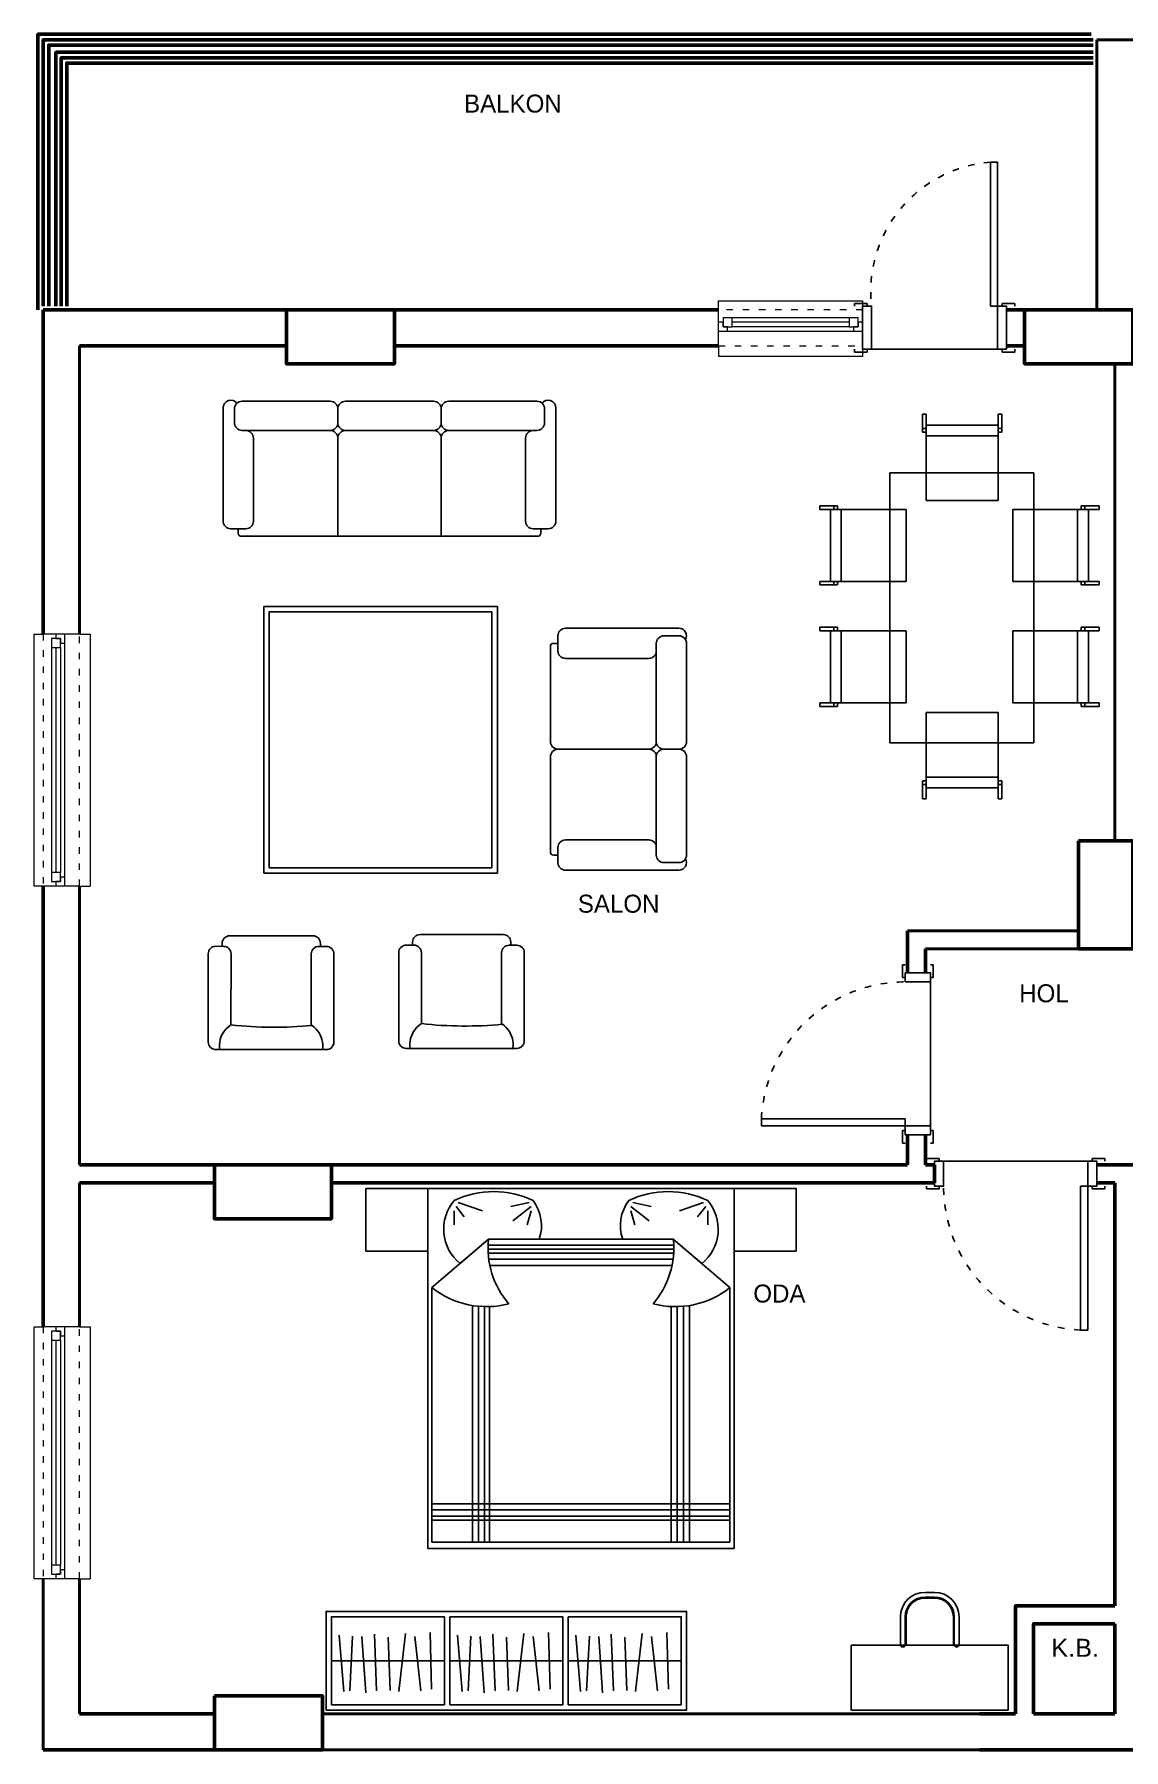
# Model space of a CAD drawing. Header units: millimetres. Extents: x 38 to 2348, y 24 to 977.
# Drawn here: x 38 to 643, y 24 to 977 of the extents above; entities that cross this region are included whole.
import ezdxf

# ---------------------------------------------------------------- set-up
doc = ezdxf.new("R2010")
doc.units = ezdxf.units.MM
doc.linetypes.add('ACAD_ISO03W100', pattern=[30, 12, -18])
for name, color, linetype, lineweight in [('1_DUVAR', 7, 'Continuous', 50), ('9_KOLON', 90, 'Continuous', 50), ('DUVAR', 7, 'Continuous', 40), ('KAPI-PEN', 155, 'Continuous', 18), ('KOLON', 40, 'Continuous', 50), ('Pencere', 150, 'Continuous', 25)]:
    doc.layers.add(name, color=color, linetype=linetype, lineweight=lineweight)
doc.layers.add('6_YAZI', color=7, linetype='Continuous')
doc.layers.add('7_TEFRİŞ', color=183, linetype='Continuous')
doc.styles.add('Annotative', font='Txt')
doc.styles.add('STANDART', font='Arial')

# ---------------------------------------------------------------- blocks, each defined once
blk = doc.blocks.new('GH')
at = {"layer": '7_TEFRİŞ'}
for p, q in [((22620.949699, 5896.221098), (22620.950248, 5958.976368)), ((22636.794873, 5951.862966), (22605.255531, 5950.995526)), ((22638.007757, 5933.640974), (22605.77529, 5937.285627)), ((22607.508258, 5942.491911), (22637.66127, 5945.789007)), ((22607.854723, 5927.740792), (22637.487836, 5928.781754)), ((22637.661056, 5921.319442), (22606.121711, 5920.104928)), ((22607.508002, 5913.163184), (22638.874069, 5915.245417)), ((22638.00749, 5903.097458), (22606.814726, 5900.494581)), ((22637.660925, 5906.394758), (22607.334671, 5907.956887)), ((22596.518788, 5896.221311), (22645.38061, 5896.220884)), ((22620.949124, 5830.465827), (22620.949673, 5893.221098)), ((22636.794298, 5886.107696), (22605.254956, 5885.240256)), ((22607.507683, 5876.73664), (22637.660695, 5880.033737)), ((22638.007182, 5867.885704), (22605.774715, 5871.530357)), ((22607.854147, 5861.985522), (22637.48726, 5863.026484)), ((22637.660481, 5855.564172), (22606.121136, 5854.349658)), ((22637.66035, 5840.639488), (22607.334095, 5842.201617)), ((22607.507426, 5847.407914), (22638.873493, 5849.490146)), ((22638.006915, 5837.342188), (22606.814151, 5834.739311)), ((22596.518186, 5827.466041), (22645.380009, 5827.465614)), ((22596.518212, 5830.466041), (22645.380035, 5830.465614)), ((22620.948548, 5764.710557), (22620.949097, 5827.465827)), ((22636.793722, 5820.352426), (22605.25438, 5819.484986)), ((22607.507108, 5810.98137), (22637.660119, 5814.278467)), ((22638.006606, 5802.130434), (22605.77414, 5805.775087)), ((22607.853572, 5796.230251), (22637.486685, 5797.271214)), ((22637.659905, 5789.808902), (22606.12056, 5788.594387)), ((22637.659775, 5774.884217), (22607.33352, 5776.446347)), ((22607.506851, 5781.652644), (22638.872918, 5783.734876)), ((22638.006339, 5771.586917), (22606.813576, 5768.984041))]:
    blk.add_line(p, q, dxfattribs=at)
at = {"layer": '7_TEFRİŞ', "flags": 128}
for points in [[(22593.518186, 5827.466067), (22593.519363, 5961.976608), (22648.381185, 5961.976128), (22648.380009, 5827.465587)], [(22596.518788, 5896.221311), (22596.519337, 5958.976582), (22645.381159, 5958.976154), (22645.38061, 5896.220884)], [(22648.38061, 5896.220858), (22648.379433, 5761.710317), (22593.517611, 5761.710797), (22593.518788, 5896.221338)], [(22596.518212, 5830.466041), (22596.518761, 5893.221311), (22645.380584, 5893.220884), (22645.380035, 5830.465614)], [(22596.518788, 5896.221311), (22645.38061, 5896.220884)], [(22645.380009, 5827.465614), (22645.379459, 5764.710343), (22596.517637, 5764.710771), (22596.518186, 5827.466041)], [(22645.380009, 5827.465614), (22596.518186, 5827.466041)]]:
    blk.add_lwpolyline(points, dxfattribs=at)
blk = doc.blocks.new('b17', base_point=(492.0583, 46.0233))
at = {"layer": '7_TEFRİŞ'}
for p, q in [((533.062794, 111.424171, -0.000006), (538.31231, 111.424171, -0.000006)), ((533.062794, 108.799413, -0.000006), (538.31231, 108.799413, -0.000006)), ((533.062794, 108.274462, -0.000006), (538.31231, 108.274462, -0.000006)), ((519.414052, 82.217887, -0.000006), (519.414052, 97.77543, -0.000006)), ((522.03881, 82.217887, -0.000006), (522.03881, 97.77543, -0.000006)), ((522.563762, 82.026882, -0.000006), (522.563762, 97.77543, -0.000006)), ((548.811342, 97.77543, -0.000006), (548.811342, 82.026882, -0.000006)), ((549.336293, 97.77543, -0.000006), (549.336293, 82.217887, -0.000006)), ((551.961051, 97.77543, -0.000006), (551.961051, 82.217887, -0.000006)), ((520.463956, 81.167984, -0.000006), (520.988907, 81.167984, -0.000006)), ((548.811342, 82.026882, -0.000006), (522.563762, 82.026882, -0.000006)), ((550.386196, 81.167984, -0.000006), (550.911148, 81.167984, -0.000006))]:
    blk.add_line(p, q, dxfattribs=at)
at = {"layer": '7_TEFRİŞ', "elevation": -0.000006, "flags": 128}
for points in [[(522.563762, 90.382908), (522.03881, 90.382908)], [(549.336293, 90.382908), (548.811342, 90.382908)]]:
    blk.add_lwpolyline(points, dxfattribs=at)
blk.add_lwpolyline([(492.058345, 82.026882), (579.316758, 82.026882), (579.316758, 46.02326), (492.058345, 46.02326)], close=True, dxfattribs=at)
at = {"layer": '7_TEFRİŞ'}
for centre, radius, start, end in [((533.062794, 97.77543, -0.000006), 13.648741, 90, 180), ((533.062794, 97.77543, -0.000006), 11.023983, 90, 180), ((533.062794, 97.77543, -0.000006), 10.499032, 90, 180), ((538.31231, 97.77543, -0.000006), 13.648741, 0, 90), ((538.31231, 97.77543, -0.000006), 11.023983, 0, 90), ((538.31231, 97.77543, -0.000006), 10.499032, 360, 90), ((520.463956, 82.217887, -0.000006), 1.049903, 180, 270), ((520.988907, 82.217887, -0.000006), 1.049903, 270, 0), ((550.386196, 82.217887, -0.000006), 1.049903, 180, 270), ((550.911148, 82.217887, -0.000006), 1.049903, 270, 0)]:
    blk.add_arc(centre, radius, start, end, dxfattribs=at)
blk = doc.blocks.new('*U27')
at = {"layer": 'KAPI-PEN', "color": 134, "linetype": 'Continuous', "lineweight": 18}
for p, q in [((0, 12.50857), (0, 18.50857)), ((0, 18.50857), (80, 18.50857)), ((80, 12.50857), (80, 18.50857)), ((5, 4.470625), (0, 4.470625)), ((2.5, -0.529375), (2.5, 1.970625)), ((2.5, 1.970625), (5, 1.970625)), ((7.5, 1.970625), (2.5, 1.970625)), ((2.5, 1.970625), (2.5, -3.029375)), ((5, 1.970625), (5, 4.470625)), ((75, 4.470625), (5, 4.470625)), ((7.5, -3.029375), (7.5, 1.970625)), ((7.5, 1.970625), (72.5, 1.970625)), ((77.5, 1.970625), (72.5, 1.970625)), ((72.5, 1.970625), (72.5, -3.029375)), ((80, 4.470625), (75, 4.470625)), ((75, 4.470625), (75, 1.970625)), ((75, 1.970625), (77.5, 1.970625)), ((77.5, 1.970625), (77.5, -0.529375)), ((77.5, -3.029375), (77.5, 1.970625)), ((0, -0.529375), (2.5, -0.529375)), ((0, -12.5), (0, -7.5)), ((2.5, -3.029375), (7.5, -3.029375)), ((7.5, -0.529375), (72.5, -0.529375)), ((7.5, -3.029375), (72.5, -3.029375)), ((72.5, -3.029375), (77.5, -3.029375)), ((77.5, -0.529375), (80, -0.529375)), ((80, -7.5), (80, -12.5)), ((80, -12.5), (0, -12.5))]:
    blk.add_line(p, q, dxfattribs=at)
at = {"layer": 'KAPI-PEN', "ltscale": 0.2}
for p, q in [((0, 12.5), (0, -7.5)), ((80, 12.5), (80, -7.5)), ((0, -7.5), (0, -7.5))]:
    blk.add_line(p, q, dxfattribs=at)
at = {"layer": 'KAPI-PEN', "color": 134, "linetype": 'ACAD_ISO03W100', "lineweight": 18, "ltscale": 0.3}
for p, q in [((80, 12.5), (0, 12.5)), ((0, -7.5), (80, -7.5))]:
    blk.add_line(p, q, dxfattribs=at)
blk = doc.blocks.new('*U6')
at = {"layer": 'KAPI-PEN', "color": 134, "linetype": 'Continuous', "lineweight": 18}
for p, q in [((0, 12.50857), (0, 18.50857)), ((0, 18.50857), (140, 18.50857)), ((140, 12.50857), (140, 18.50857)), ((5, 4.470625), (0, 4.470625)), ((2.5, -0.529375), (2.5, 1.970625)), ((2.5, 1.970625), (5, 1.970625)), ((7.5, 1.970625), (2.5, 1.970625)), ((2.5, 1.970625), (2.5, -3.029375)), ((5, 1.970625), (5, 4.470625)), ((135, 4.470625), (5, 4.470625)), ((7.5, -3.029375), (7.5, 1.970625)), ((7.5, 1.970625), (132.5, 1.970625)), ((137.5, 1.970625), (132.5, 1.970625)), ((132.5, 1.970625), (132.5, -3.029375)), ((140, 4.470625), (135, 4.470625)), ((135, 4.470625), (135, 1.970625)), ((135, 1.970625), (137.5, 1.970625)), ((137.5, 1.970625), (137.5, -0.529375)), ((137.5, -3.029375), (137.5, 1.970625)), ((0, -0.529375), (2.5, -0.529375)), ((0, -12.5), (0, -7.5)), ((2.5, -3.029375), (7.5, -3.029375)), ((7.5, -0.529375), (132.5, -0.529375)), ((7.5, -3.029375), (132.5, -3.029375)), ((132.5, -3.029375), (137.5, -3.029375)), ((137.5, -0.529375), (140, -0.529375)), ((140, -7.5), (140, -12.5)), ((140, -12.5), (0, -12.5))]:
    blk.add_line(p, q, dxfattribs=at)
at = {"layer": 'KAPI-PEN', "ltscale": 0.2}
for p, q in [((0, 12.5), (0, -7.5)), ((140, 12.5), (140, -7.5)), ((0, -7.5), (0, -7.5))]:
    blk.add_line(p, q, dxfattribs=at)
at = {"layer": 'KAPI-PEN', "color": 134, "linetype": 'ACAD_ISO03W100', "lineweight": 18, "ltscale": 0.3}
for p, q in [((140, 12.5), (0, 12.5)), ((0, -7.5), (140, -7.5))]:
    blk.add_line(p, q, dxfattribs=at)
blk = doc.blocks.new('*U26')
at = {"layer": 'Pencere', "lineweight": 25, "ltscale": 5}
for p, q in [((-9, 7), (-9, 86.899937)), ((-5, 86.899937), (-9, 86.899937)), ((-5, 7), (-5, 86.899937)), ((-94.5, 7), (-94.5, 8.5)), ((-94.5, 8.5), (-87.5, 8.5)), ((-87.5, 8.5), (-87.5, 7)), ((-5, 7), (-9, 7)), ((-2.5, 7), (-2.5, 8.5)), ((-2.5, 8.5), (4.5, 8.5)), ((4.5, 8.5), (4.5, 7)), ((-94.5, -7), (-94.5, -8.5)), ((-94.5, -8.5), (-87.5, -8.5)), ((-87.5, -8.5), (-87.5, -7)), ((-5, -7), (-85, -7)), ((-2.5, -7), (-2.5, -8.5)), ((-2.5, -8.5), (4.5, -8.5)), ((4.5, -8.5), (4.5, -7))]:
    blk.add_line(p, q, dxfattribs=at)
at = {"layer": 'Pencere', "lineweight": 25, "ltscale": 5, "flags": 128}
for points in [[(-85, -7), (-85, 7), (-90, 7), (-90, -7), (-85, -7)], [(0, -7), (0, 7), (-5, 7), (-5, -7), (0, -7)]]:
    blk.add_lwpolyline(points, dxfattribs=at)
at = {"layer": 'Pencere', "linetype": 'ACAD_ISO03W100', "lineweight": 25, "ltscale": 0.3}
blk.add_arc((-5, 7), 80, 92.865984, 180, dxfattribs=at)
blk = doc.blocks.new('*U25')
at = {"layer": 'Pencere', "lineweight": 25, "ltscale": 5}
for p, q in [((-9, 7), (-9, 86.899937)), ((-5, 86.899937), (-9, 86.899937)), ((-5, 7), (-5, 86.899937)), ((-84.5, 7), (-84.5, 8.5)), ((-84.5, 8.5), (-77.5, 8.5)), ((-77.5, 8.5), (-77.5, 7)), ((-5, 7), (-9, 7)), ((-2.5, 7), (-2.5, 8.5)), ((-2.5, 8.5), (4.5, 8.5)), ((4.5, 8.5), (4.5, 7)), ((-84.5, -17), (-84.5, -18.5)), ((-84.5, -18.5), (-77.5, -18.5)), ((-77.5, -18.5), (-77.5, -17)), ((-5, -17), (-75, -17)), ((-2.5, -17), (-2.5, -18.5)), ((-2.5, -18.5), (4.5, -18.5)), ((4.5, -18.5), (4.5, -17))]:
    blk.add_line(p, q, dxfattribs=at)
at = {"layer": 'Pencere', "lineweight": 25, "ltscale": 5, "flags": 128}
for points in [[(-75, -17), (-75, 7), (-80, 7), (-80, -17), (-75, -17)], [(0, -17), (0, 7), (-5, 7), (-5, -17), (0, -17)]]:
    blk.add_lwpolyline(points, dxfattribs=at)
at = {"layer": 'Pencere', "linetype": 'ACAD_ISO03W100', "lineweight": 25, "ltscale": 0.3}
blk.add_arc((-3.520318, 15.164474), 71.944448, 94.36819, 186.516136, dxfattribs=at)
blk = doc.blocks.new('3R4R')
at = {"layer": '7_TEFRİŞ'}
for p, q in [((32828.807391, 29859.020753), (32710.606365, 29859.020753)), ((32710.606365, 29859.020753), (32710.606365, 29659.024261)), ((32818.807391, 29859.020753), (32880.608417, 29859.020753)), ((32880.608417, 29859.020753), (32880.608417, 29659.024261)), ((32726.343266, 29848.897409), (32730.839524, 29843.273329)), ((32727.467332, 29851.147041), (32740.956103, 29846.647776)), ((32766.802095, 29851.147041), (32756.685516, 29848.897409)), ((32767.926161, 29848.897409), (32757.809581, 29841.023697)), ((32823.288621, 29848.897409), (32833.405201, 29841.023697)), ((32824.412686, 29851.147041), (32834.529266, 29848.897409)), ((32863.74745, 29851.147041), (32850.258679, 29846.647776)), ((32864.871515, 29848.897409), (32860.375258, 29843.273329)), ((32725.219201, 29846.647776), (32725.219201, 29838.774064)), ((32767.926161, 29846.647776), (32765.67803, 29838.774064)), ((32823.288621, 29846.647776), (32825.536751, 29838.774064)), ((32865.99558, 29846.647776), (32865.99558, 29838.774064)), ((32744.328295, 29830.900352), (32712.854495, 29803.904765)), ((32744.328295, 29830.900352), (32828.591976, 29830.900352)), ((32818.591976, 29830.900352), (32846.886487, 29830.900352)), ((32846.886487, 29830.900352), (32878.360287, 29803.904765)), ((32744.03229, 29825.276273), (32828.591976, 29825.276273)), ((32744.069047, 29827.525905), (32828.591976, 29827.525905)), ((32744.103981, 29823.02664), (32828.591976, 29823.02664)), ((32744.416168, 29819.652193), (32828.591976, 29819.652193)), ((32847.145734, 29827.525905), (32818.591976, 29827.525905)), ((32847.182492, 29825.276273), (32818.591976, 29825.276273)), ((32847.110801, 29823.02664), (32818.591976, 29823.02664)), ((32846.798614, 29819.652193), (32818.591976, 29819.652193)), ((32744.978697, 29816.277742), (32828.591976, 29816.277742)), ((32846.236085, 29816.277742), (32818.591976, 29816.277742)), ((32712.854495, 29803.904765), (32712.854495, 29662.398708)), ((32878.360287, 29803.904765), (32878.360287, 29662.398708)), ((32878.360287, 29662.398708), (32878.360287, 29803.904765)), ((32735.335781, 29793.951722), (32735.335781, 29662.398708)), ((32738.707973, 29793.520586), (32738.707973, 29662.398708)), ((32742.080168, 29793.325888), (32742.080168, 29662.398708)), ((32744.790377, 29793.325888), (32744.790377, 29662.398708)), ((32845.762421, 29793.364791), (32845.762421, 29662.398708)), ((32849.134613, 29793.325888), (32849.134613, 29662.398708)), ((32852.506809, 29793.520586), (32852.506809, 29662.398708)), ((32855.879001, 29793.951722), (32855.879001, 29662.398708)), ((32712.854495, 29683.770216), (32828.591976, 29683.770216)), ((32712.854495, 29680.395765), (32828.591976, 29680.395765)), ((32712.854495, 29677.021318), (32828.591976, 29677.021318)), ((32878.360287, 29683.770216), (32818.591976, 29683.770216)), ((32878.360287, 29680.395765), (32818.591976, 29680.395765)), ((32878.360287, 29677.021318), (32818.591976, 29677.021318)), ((32712.854495, 29674.771685), (32828.591976, 29674.771685)), ((32878.360287, 29674.771685), (32818.591976, 29674.771685)), ((32710.606365, 29659.024261), (32828.807391, 29659.024261)), ((32712.854495, 29662.398708), (32828.591976, 29662.398708)), ((32878.360287, 29662.398708), (32752.854495, 29662.398708)), ((32878.360287, 29662.398708), (32818.591976, 29662.398708)), ((32880.608417, 29659.024261), (32818.807391, 29659.024261))]:
    blk.add_line(p, q, dxfattribs=at)
at = {"layer": '7_TEFRİŞ', "flags": 128}
for points in [[(32676.16184, 29859.020753), (32710.606365, 29859.020753), (32710.606365, 29824.182679), (32676.16184, 29824.182679)], [(32880.608417, 29859.020753), (32915.052941, 29859.020753), (32915.052941, 29824.182679), (32880.608417, 29824.182679)]]:
    blk.add_lwpolyline(points, close=True, dxfattribs=at)
for points in [[(32772.422418, 29830.900352), (32744.328295, 29830.900352), (32728.476989, 29817.304431, -0.421847), (32725.219201, 29852.27186, -0.227777), (32769.050226, 29852.27186, -0.250479)], [(32818.792364, 29830.900352), (32846.886487, 29830.900352), (32862.737792, 29817.304431, 0.421847), (32865.99558, 29852.27186, 0.227777), (32822.164556, 29852.27186, 0.250479)]]:
    blk.add_lwpolyline(points, format="xyb", close=True, dxfattribs=at)
at = {"layer": '7_TEFRİŞ'}
for centre, radius, start, end in [((32790.728242, 29825.638413), 46.697356, 173.530071, 221.156178), ((32800.48654, 29825.638413), 46.697356, 318.843822, 6.469929), ((32743.203915, 29842.089908), 48.776967, 231.522444, 284.684799), ((32848.010867, 29842.089908), 48.776967, 255.315201, 308.477556)]:
    blk.add_arc(centre, radius, start, end, dxfattribs=at)
blk = doc.blocks.new('ımasa')
at = {"layer": '7_TEFRİŞ'}
for p, q in [((22616.977771, 5631.319269), (22616.97777, 5621.36217)), ((22618.977771, 5631.319269), (22616.977771, 5631.319269)), ((22618.97777, 5623.362171), (22616.977771, 5623.362171)), ((22618.97777, 5625.362169), (22618.977771, 5631.319269)), ((22618.97777, 5625.362169), (22618.97777, 5583.362171)), ((22658.977772, 5625.362169), (22618.97777, 5625.362169)), ((22618.97777, 5621.36217), (22618.97777, 5623.362171)), ((22658.977769, 5631.319269), (22658.977769, 5625.362169)), ((22660.97777, 5631.319269), (22658.977769, 5631.319269)), ((22660.97777, 5623.362171), (22658.977769, 5623.362171)), ((22658.977769, 5623.362171), (22658.977769, 5621.36217)), ((22658.977772, 5583.362171), (22658.977772, 5625.362169)), ((22660.97777, 5621.36217), (22660.97777, 5631.319269)), ((22616.97777, 5621.36217), (22618.97777, 5621.36217)), ((22618.97777, 5619.362169), (22658.977772, 5619.362169)), ((22658.977769, 5621.36217), (22660.97777, 5621.36217)), ((22679.198008, 5598.815411), (22599.198008, 5598.815411)), ((22599.198008, 5598.815411), (22599.198008, 5448.815411)), ((22679.198008, 5448.815411), (22679.198008, 5598.815411)), ((22562.886879, 5580.503722), (22572.843978, 5580.503723)), ((22562.886879, 5578.503723), (22562.886879, 5580.503723)), ((22568.843978, 5578.503723), (22562.886879, 5578.503723)), ((22568.843978, 5578.503723), (22610.843977, 5578.503723)), ((22568.843978, 5538.503721), (22568.843978, 5578.503723)), ((22570.843977, 5578.503723), (22570.843977, 5580.503723)), ((22572.843978, 5578.503723), (22570.843977, 5578.503723)), ((22572.843978, 5580.503723), (22572.843978, 5578.503723)), ((22574.843979, 5578.503723), (22574.843979, 5538.503721)), ((22610.843977, 5578.503723), (22610.843977, 5538.503721)), ((22618.97777, 5583.362171), (22658.977772, 5583.362171)), ((22670.116393, 5578.503723), (22670.116392, 5538.503721)), ((22712.116391, 5578.503723), (22670.116393, 5578.503723)), ((22706.116391, 5578.503723), (22706.116391, 5538.503721)), ((22708.116392, 5580.503723), (22708.116392, 5578.503723)), ((22718.073491, 5580.503722), (22708.116392, 5580.503723)), ((22708.116392, 5578.503723), (22710.116393, 5578.503723)), ((22710.116393, 5578.503723), (22710.116393, 5580.503723)), ((22712.116391, 5578.503723), (22718.073491, 5578.503723)), ((22712.116391, 5538.503721), (22712.116391, 5578.503723)), ((22718.073491, 5578.503723), (22718.073491, 5580.503723)), ((22562.886879, 5538.503724), (22568.843978, 5538.503724)), ((22562.886879, 5536.503723), (22562.886879, 5538.503724)), ((22610.843977, 5538.503721), (22568.843978, 5538.503721)), ((22570.843977, 5536.503723), (22570.843977, 5538.503724)), ((22570.843977, 5538.503724), (22572.843978, 5538.503724)), ((22572.843978, 5538.503724), (22572.843978, 5536.503723)), ((22670.116392, 5538.503721), (22712.116391, 5538.503721)), ((22708.116392, 5538.503724), (22708.116392, 5536.503723)), ((22710.116393, 5538.503724), (22708.116392, 5538.503724)), ((22710.116393, 5536.503723), (22710.116393, 5538.503724)), ((22718.073491, 5538.503724), (22712.116391, 5538.503724)), ((22718.073491, 5536.503723), (22718.073491, 5538.503724)), ((22572.843978, 5536.503723), (22562.886879, 5536.503723)), ((22708.116392, 5536.503723), (22718.073491, 5536.503723)), ((22572.843977, 5512.988629), (22562.886878, 5512.988629)), ((22562.886878, 5512.988629), (22562.886878, 5510.988628)), ((22562.886878, 5510.988628), (22568.843978, 5510.988628)), ((22610.843977, 5510.988631), (22568.843978, 5510.988631)), ((22568.843978, 5510.988631), (22568.843978, 5470.988629)), ((22570.843976, 5512.988629), (22570.843976, 5510.988628)), ((22570.843976, 5510.988628), (22572.843977, 5510.988628)), ((22572.843977, 5510.988628), (22572.843977, 5512.988629)), ((22574.843978, 5470.988629), (22574.843978, 5510.988631)), ((22610.843976, 5470.988629), (22610.843977, 5510.988631)), ((22670.116392, 5470.988629), (22670.116392, 5510.988631)), ((22670.116392, 5510.988631), (22712.11639, 5510.988631)), ((22706.11639, 5470.988629), (22706.11639, 5510.988631)), ((22708.116391, 5510.988628), (22708.116391, 5512.988629)), ((22708.116391, 5512.988629), (22718.07349, 5512.988629)), ((22710.116392, 5510.988628), (22708.116391, 5510.988628)), ((22710.116392, 5512.988629), (22710.116392, 5510.988628)), ((22712.11639, 5510.988631), (22712.11639, 5470.988629)), ((22718.07349, 5510.988628), (22712.11639, 5510.988628)), ((22718.07349, 5512.988629), (22718.07349, 5510.988628)), ((22568.843978, 5470.988629), (22562.886878, 5470.988629)), ((22562.886878, 5470.988629), (22562.886878, 5468.988629)), ((22568.843978, 5470.988629), (22610.843976, 5470.988629)), ((22572.843977, 5470.988629), (22570.843976, 5470.988629)), ((22570.843976, 5470.988629), (22570.843976, 5468.988629)), ((22572.843977, 5468.988629), (22572.843977, 5470.988629)), ((22712.11639, 5470.988629), (22670.116392, 5470.988629)), ((22708.116391, 5468.988629), (22708.116391, 5470.988629)), ((22708.116391, 5470.988629), (22710.116392, 5470.988629)), ((22710.116392, 5470.988629), (22710.116392, 5468.988629)), ((22712.11639, 5470.988629), (22718.07349, 5470.988629)), ((22718.07349, 5470.988629), (22718.07349, 5468.988629)), ((22562.886878, 5468.98863), (22572.843977, 5468.988629)), ((22618.97777, 5465.72983), (22658.977772, 5465.729831)), ((22618.97777, 5423.729832), (22618.97777, 5465.72983)), ((22658.977772, 5465.729831), (22658.977772, 5423.729832)), ((22718.07349, 5468.98863), (22708.116391, 5468.988629)), ((22599.198008, 5448.815411), (22679.198008, 5448.815411)), ((22616.97777, 5427.729831), (22618.97777, 5427.729831)), ((22616.977771, 5417.772732), (22616.97777, 5427.729831)), ((22618.97777, 5425.72983), (22616.97777, 5425.72983)), ((22618.97777, 5429.729832), (22658.977772, 5429.729832)), ((22618.97777, 5427.729831), (22618.97777, 5425.72983)), ((22618.97777, 5423.729832), (22618.97777, 5417.772732)), ((22658.977772, 5423.729832), (22618.97777, 5423.729832)), ((22658.977769, 5427.729831), (22660.97777, 5427.729831)), ((22658.977769, 5425.72983), (22658.977769, 5427.729831)), ((22660.97777, 5425.72983), (22658.977769, 5425.72983)), ((22658.977769, 5417.772732), (22658.977769, 5423.729832)), ((22660.97777, 5427.729831), (22660.97777, 5417.772732)), ((22618.97777, 5417.772732), (22616.97777, 5417.772732)), ((22660.97777, 5417.772732), (22658.977769, 5417.772732))]:
    blk.add_line(p, q, dxfattribs=at)
blk = doc.blocks.new('SDFGBHNJ')
at = {"layer": '7_TEFRİŞ'}
for p, q in [((-42958.934588, 12389.475962), (-42958.934588, 12379.475962)), ((-42953.934588, 12379.475962), (-42953.934588, 12389.475962)), ((-42948.934588, 12394.475962), (-42883.934588, 12394.475962)), ((-42878.934588, 12379.475962), (-42878.934588, 12389.475962)), ((-42878.934588, 12379.475962), (-42878.934588, 12389.475962)), ((-42808.934588, 12394.475962), (-42873.934588, 12394.475962)), ((-42803.934588, 12379.475962), (-42803.934588, 12389.475962)), ((-42798.934588, 12389.475962), (-42798.934588, 12379.475962)), ((-42958.934588, 12379.475962), (-42958.934588, 12314.475962)), ((-42798.934588, 12379.475962), (-42798.934588, 12314.475962)), ((-42948.934588, 12374.475962), (-42943.934588, 12374.475962)), ((-42943.934588, 12374.475962), (-42888.934588, 12374.475962)), ((-42938.934588, 12369.475962), (-42938.934588, 12314.475962)), ((-42888.934588, 12374.475962), (-42883.934588, 12374.475962)), ((-42878.934588, 12369.475962), (-42878.934588, 12309.475962)), ((-42868.934588, 12374.475962), (-42873.934588, 12374.475962)), ((-42808.934588, 12374.475962), (-42868.934588, 12374.475962)), ((-42818.934588, 12369.475962), (-42818.934588, 12314.475962)), ((-42953.934588, 12309.475962), (-42943.934588, 12309.475962)), ((-42948.934588, 12309.475962), (-42948.934588, 12306.475962)), ((-42946.934588, 12304.475962), (-42883.934588, 12304.475962)), ((-42810.934588, 12304.475962), (-42873.934588, 12304.475962)), ((-42803.934588, 12309.475962), (-42813.934588, 12309.475962)), ((-42808.934588, 12309.475962), (-42808.934588, 12306.475962))]:
    blk.add_line(p, q, dxfattribs=at)
for centre, radius, start, end in [((-42953.934588, 12389.475962), 5, 60, 180), ((-42948.934588, 12389.475962), 5, 90, 180), ((-42883.934588, 12389.475962), 5, 0, 90), ((-42873.934588, 12389.475962), 5, 90, 180), ((-42808.934588, 12389.475962), 5, 0, 90), ((-42803.934588, 12389.475962), 5, 0, 120), ((-42948.934588, 12379.475962), 5, 180, 270), ((-42883.934588, 12379.475962), 5, 270, 0), ((-42873.934588, 12379.475962), 5, 180, 270), ((-42808.934588, 12379.475962), 5, 270, 0), ((-42943.934588, 12369.475962), 5, 0, 90), ((-42883.934588, 12369.475962), 5, 0, 90), ((-42873.934588, 12369.475962), 5, 90, 180), ((-42813.934588, 12369.475962), 5, 90, 180), ((-42953.934588, 12314.475962), 5, 180, 270), ((-42943.934588, 12314.475962), 5, 270, 0), ((-42813.934588, 12314.475962), 5, 180, 270), ((-42803.934588, 12314.475962), 5, 270, 0), ((-42946.934588, 12306.475962), 2, 180, 270), ((-42883.934588, 12309.475962), 5, 270, 0), ((-42873.934588, 12309.475962), 5, 180, 270), ((-42810.934588, 12306.475962), 2, 270, 0)]:
    blk.add_arc(centre, radius, start, end, dxfattribs=at)
blk = doc.blocks.new('DFGB')
at = {"layer": '7_TEFRİŞ'}
for p, q in [((-42947.636774, 12604.821235), (-42889.303441, 12604.821235)), ((-42879.303441, 12604.821235), (-42820.970107, 12604.821235)), ((-42810.970107, 12604.821235), (-42752.636774, 12604.821235)), ((-42960.136774, 12600.491108), (-42960.136774, 12590.491108)), ((-42952.636774, 12599.821235), (-42952.636774, 12590.491108)), ((-42884.303441, 12590.491108), (-42884.303441, 12599.821235)), ((-42815.970107, 12590.491108), (-42815.970107, 12599.821235)), ((-42747.636774, 12599.821235), (-42747.636774, 12590.491108)), ((-42740.136774, 12600.491108), (-42740.136774, 12590.491108)), ((-42960.136774, 12590.491108), (-42960.136774, 12525.491108)), ((-42947.636774, 12585.491108), (-42889.303441, 12585.491108)), ((-42879.303441, 12585.491108), (-42820.970107, 12585.491108)), ((-42810.970107, 12585.491108), (-42752.636774, 12585.491108)), ((-42740.136774, 12590.491108), (-42740.136774, 12525.491108)), ((-42940.136774, 12580.491108), (-42940.136774, 12525.491108)), ((-42884.303441, 12580.491108), (-42884.303441, 12515.491108)), ((-42815.970107, 12580.491108), (-42815.970107, 12515.491108)), ((-42760.136774, 12580.491108), (-42760.136774, 12525.491108)), ((-42955.136774, 12520.491108), (-42945.136774, 12520.491108)), ((-42950.136774, 12520.491108), (-42950.136774, 12517.491108)), ((-42948.136774, 12515.491108), (-42752.136774, 12515.491108)), ((-42745.136774, 12520.491108), (-42755.136774, 12520.491108)), ((-42750.136774, 12520.491108), (-42750.136774, 12517.491108))]:
    blk.add_line(p, q, dxfattribs=at)
for centre, radius, start, end in [((-42955.136774, 12600.491108), 5, 36.046426, 180), ((-42947.636774, 12599.821235), 5, 90, 180), ((-42889.303441, 12599.821235), 5, 0, 90), ((-42879.303441, 12599.821235), 5, 90, 180), ((-42820.970107, 12599.821235), 5, 0, 90), ((-42810.970107, 12599.821235), 5, 90, 180), ((-42752.636774, 12599.821235), 5, 0, 90), ((-42745.136774, 12600.491108), 5, 0, 143.953574), ((-42947.636774, 12590.491108), 5, 180, 270), ((-42945.136774, 12580.491108), 5, 0, 90), ((-42889.303441, 12590.491108), 5, 270, 0), ((-42889.303441, 12580.491108), 5, 0, 90), ((-42879.303441, 12590.491108), 5, 180, 270), ((-42879.303441, 12580.491108), 5, 90, 180), ((-42820.970107, 12590.491108), 5, 270, 0), ((-42820.970107, 12580.491108), 5, 0, 90), ((-42810.970107, 12590.491108), 5, 180, 270), ((-42810.970107, 12580.491108), 5, 90, 180), ((-42755.136774, 12580.491108), 5, 90, 180), ((-42752.636774, 12590.491108), 5, 270, 0), ((-42955.136774, 12525.491108), 5, 180, 270), ((-42945.136774, 12525.491108), 5, 270, 0), ((-42755.136774, 12525.491108), 5, 180, 270), ((-42745.136774, 12525.491108), 5, 270, 0), ((-42948.136774, 12517.491108), 2, 180, 270), ((-42752.136774, 12517.491108), 2, 270, 0)]:
    blk.add_arc(centre, radius, start, end, dxfattribs=at)
blk = doc.blocks.new('RTYUJ')
at = {"layer": '7_TEFRİŞ'}
for p, q in [((-42562.679194, 12504.026902), (-42635.972116, 12503.991268)), ((-42633.456037, 12503.992079), (-42633.581407, 12502.355412)), ((-42565.420448, 12503.972201), (-42565.295079, 12502.335533)), ((-42640.951183, 12440.715721), (-42640.970503, 12498.989656)), ((-42633.581407, 12502.355412), (-42633.565267, 12500.705137)), ((-42633.565267, 12500.705137), (-42633.399712, 12499.060286)), ((-42633.399712, 12499.060286), (-42633.076838, 12497.439889)), ((-42633.076838, 12497.439889), (-42632.58874, 12495.862977)), ((-42632.58874, 12495.862977), (-42631.931463, 12494.347198)), ((-42631.931463, 12494.347198), (-42631.117108, 12492.904584)), ((-42631.117108, 12492.904584), (-42630.161857, 12491.54574)), ((-42630.161857, 12491.54574), (-42629.081895, 12490.281269)), ((-42568.714628, 12491.525861), (-42569.794591, 12490.26139)), ((-42567.759378, 12492.884706), (-42568.714628, 12491.525861)), ((-42566.945022, 12494.32732), (-42567.759378, 12492.884706)), ((-42566.287745, 12495.843098), (-42566.945022, 12494.32732)), ((-42565.799647, 12497.420011), (-42566.287745, 12495.843098)), ((-42565.476773, 12499.040408), (-42565.799647, 12497.420011)), ((-42565.311219, 12500.685259), (-42565.476773, 12499.040408)), ((-42565.295079, 12502.335533), (-42565.311219, 12500.685259)), ((-42557.899539, 12440.760326), (-42557.91886, 12499.034261)), ((-42629.081895, 12490.281269), (-42627.893402, 12489.121774)), ((-42627.893402, 12489.121774), (-42626.612562, 12488.077862)), ((-42626.612562, 12488.077862), (-42625.966892, 12487.640207)), ((-42625.951184, 12440.723782), (-42625.966892, 12487.640207)), ((-42572.899538, 12440.752266), (-42572.966863, 12487.771805)), ((-42570.983083, 12489.101896), (-42572.263923, 12488.057983)), ((-42569.794591, 12490.26139), (-42570.983083, 12489.101896)), ((-42635.949571, 12435.717334), (-42630.949572, 12435.72217)), ((-42631.791713, 12435.718674), (-42631.789456, 12433.718675)), ((-42562.897927, 12435.758715), (-42568.077458, 12435.757045)), ((-42566.859597, 12435.718674), (-42566.861854, 12433.718675)), ((-42626.787844, 12428.720287), (-42571.863466, 12428.720287))]:
    blk.add_line(p, q, dxfattribs=at)
for centre, radius, start, end in [((-42635.970504, 12498.991268), 5, 90.018473, 180.018473), ((-42562.91886, 12499.032649), 5, 0.018473, 90.018473), ((-42597.086013, 12226.980609), 262.254707, 84.568894, 96.322539), ((-42635.951183, 12440.717333), 5, 180.018473, 270.018473), ((-42630.951184, 12440.72217), 5, 270.018473, 0.018473), ((-42567.899538, 12440.753878), 5, 180.018473, 270.018473), ((-42562.899539, 12440.758714), 5, 270.018473, 0.018473), ((-42626.789456, 12433.720287), 5, 180.018473, 270.018473), ((-42571.861854, 12433.720287), 5, 269.981527, 359.981527)]:
    blk.add_arc(centre, radius, start, end, dxfattribs=at)

msp = doc.modelspace()

# ---------------------------------------------------------------- linework, layer by layer
at = {"layer": '1_DUVAR'}
for p, q in [((43.401802, 824.02326), (178.401802, 824.02326)), ((43.401802, 643.817667), (43.401802, 824.02326)), ((418.401802, 824.02326), (198.401802, 824.02326)), ((618.401802, 824.02326), (578.401802, 824.02326)), ((178.401802, 804.02326), (63.401802, 804.02326)), ((418.401802, 804.02326), (238.401802, 804.02326)), ((588.401802, 804.02326), (578.401802, 804.02326)), ((523.401888, 455.568963), (523.401888, 479.022699)), ((533.401888, 455.568963), (533.401888, 469.022699)), ((523.401888, 349.022699), (523.401888, 365.568963)), ((533.401888, 349.022699), (533.401888, 365.568963)), ((138.40187, 349.022699), (63.401802, 349.022699)), ((523.401888, 349.022699), (203.401927, 349.022699)), ((513.401888, 349.022699), (443.401888, 349.022699)), ((538.401888, 349.022699), (533.401888, 349.022699)), ((538.401888, 339.022699), (538.401888, 349.022699)), ((654.644157, 349.022699), (628.401888, 349.022699)), ((654.644157, 349.022699), (628.401888, 349.022699)), ((138.40187, 339.022698), (63.401802, 339.022698)), ((538.401888, 339.022699), (203.401927, 339.022698)), ((628.401802, 339.022699), (638.401802, 339.022699)), ((638.401802, 339.022699), (638.401802, 104.02326)), ((638.401802, 94.02326), (638.401802, 44.02326)), ((138.40187, 44.023131), (63.401802, 44.023131)), ((563.400227, 44.02326), (583.401651, 44.02326)), ((593.401651, 44.02326), (638.401802, 44.02326)), ((43.401802, 24.023131), (138.40187, 24.023131))]:
    msp.add_line(p, q, dxfattribs=at)
at = {"layer": '1_DUVAR', "flags": 128}
for points, elevation in [([(40.401802, 824.02326), (40.401802, 977.02326), (625.422592, 977.02326)], -0.00001), ([(43.401802, 826.02326), (43.401802, 974.02326), (626.401711, 974.02326)], -0.00001), ([(46.401802, 826.02326), (46.401802, 971.02326), (626.401711, 971.02326)], -0.00001), ([(50.401802, 826.02326), (50.401802, 967.02326), (626.401711, 967.02326)], -0.00001), ([(53.401802, 826.02326), (53.401802, 964.02326), (626.401711, 964.02326)], -0.00001), ([(56.401802, 826.02326), (56.401802, 961.02326), (626.401711, 961.02326)], -0.00001), ([(198.401802, 824.02326), (418.401802, 824.02326)], -0.00001), ([(43.401802, 259.022937), (43.401802, 503.817667)], -0.00001), ([(638.401802, 104.02326), (583.401651, 104.02326), (583.401651, 44.02326)], 0.000004), ([(638.401802, 94.02326), (593.401651, 94.02326), (593.401651, 44.02326)], 0.000004)]:
    msp.add_lwpolyline(points, dxfattribs=dict(at, elevation=elevation))
msp.add_lwpolyline([(993.401808, 24.02326), (563.401808, 24.02326)], dxfattribs=at)
at = {"layer": '7_TEFRİŞ', "flags": 128}
for points in [[(295.56288, 659.211974), (165.89649, 659.211974), (165.89649, 511.015929), (295.56288, 511.015929)], [(292.56288, 656.211974), (168.89649, 656.211974), (168.89649, 514.015929), (292.56288, 514.015929)]]:
    msp.add_lwpolyline(points, close=True, dxfattribs=at)
at = {"layer": '9_KOLON', "elevation": -0.00001, "flags": 128}
for points in [[(178.401802, 824.02326), (238.401923, 824.02326), (238.401923, 794.023051), (178.401802, 794.023051)], [(588.401888, 824.02326), (648.401711, 824.02326), (648.401711, 794.023051), (588.401888, 794.023051)], [(618.401799, 529.022589), (648.401711, 529.022589), (648.401711, 469.022467), (618.401799, 469.022467)], [(138.40187, 349.022524), (203.401927, 349.022524), (203.401927, 319.022612), (138.40187, 319.022612)], [(138.40187, 54.023043), (198.401842, 54.023043), (198.401842, 24.023131), (138.40187, 24.023131)]]:
    msp.add_lwpolyline(points, close=True, dxfattribs=at)
at = {"layer": 'DUVAR'}
for p, q in [((628.401711, 974.02326), (628.401711, 824.02326)), ((628.401711, 974.02326), (648.401711, 974.02326)), ((63.401802, 804.02326), (63.401802, 643.817667)), ((43.401802, 794.023051), (43.401802, 643.817667)), ((638.401711, 794.023051), (638.401711, 529.022589)), ((43.401802, 503.817667), (43.401802, 259.022937)), ((63.401802, 503.817667), (63.401802, 349.022699)), ((618.401799, 479.022699), (523.401888, 479.022699)), ((618.401799, 479.022699), (523.401888, 479.022699)), ((618.401799, 469.022699), (533.401888, 469.022699)), ((63.401802, 339.022698), (63.401802, 259.022937)), ((43.401802, 24.023131), (43.401802, 119.022937)), ((63.401802, 119.022937), (63.401802, 44.023131)), ((583.401651, 44.02326), (198.401802, 44.02326)), ((638.401802, 44.02326), (593.401651, 44.02326)), ((1038.402054, 24.023262), (198.401842, 24.023262))]:
    msp.add_line(p, q, dxfattribs=at)

# ---------------------------------------------------------------- block references
at = {"linetype": 'ByBlock'}
msp.add_blockref('b17', (492.0583, 46.0233), dxfattribs=at)
at = {"xscale": -1, "yscale": -1, "zscale": -1, "rotation": 90}
msp.add_blockref('GH', (-5561.308507, 22694.402694, -0.000006), dxfattribs=at)
at = {"layer": '7_TEFRİŞ', "xscale": 0.84, "yscale": 0.84, "zscale": 0.84}
msp.add_blockref('DFGB', (36229.773812, -9814.885119), dxfattribs=at)
at = {"layer": '7_TEFRİŞ', "xscale": -1}
msp.add_blockref('ımasa', (23192.635975, -4865.398415, -0.000042), dxfattribs=at)
at = {"layer": '7_TEFRİŞ'}
for name, p, xscale, yscale, zscale, rotation in [('SDFGBHNJ', (-10010.726498, 36598.161107), -0.84, 0.84, 0.84, 270), ('RTYUJ', (36059.166356, 10917.008662), -0.84, 0.84, 0.84, 180), ('RTYUJ', (35953.434381, 10916.341121), -0.84, 0.84, 0.84, 180), ('3R4R', (-32453.621945, -29523.172994, -0.000001), -1, -1, -1, 180)]:
    msp.add_blockref(name, p, dxfattribs=dict(at, xscale=xscale, yscale=yscale, zscale=zscale, rotation=rotation))
at = {"layer": 'KOLON'}
msp.add_blockref('*U25', (578.401802, 819.02326, -0.00001), dxfattribs=at)
at = {"layer": 'KOLON', "xscale": -1}
for p, rotation in [((529.108711, 365.568963, -0.000025), 90), ((628.401888, 344.022699, -0.000025), 180)]:
    msp.add_blockref('*U26', p, dxfattribs=dict(at, rotation=rotation))
at = {"layer": 'Pencere'}
for name, p, rotation in [('*U27', (498.401802, 816.52326, -0.00001), 180), ('*U6', (50.901802, 643.817667, -0.000007), 270), ('*U6', (50.901802, 259.022937, -0.000006), 270)]:
    msp.add_blockref(name, p, dxfattribs=dict(at, rotation=rotation))

# ---------------------------------------------------------------- texts
at = {"layer": '1_DUVAR', "style": 'STANDART'}
msp.add_text('K.B.', height=10, dxfattribs=at).set_placement((603.244278, 75.62736, -0.000012))
at = {"layer": '6_YAZI', "style": 'Annotative'}
for s, p in [('BALKON', (277.062291, 933.543261)), ('SALON', (340.261875, 489.025932)), ('HOL', (585.381472, 439.262729)), ('ODA', (437.711802, 272.446512))]:
    msp.add_text(s, height=10, dxfattribs=at).set_placement(p)

doc.saveas('drawing.dxf')
